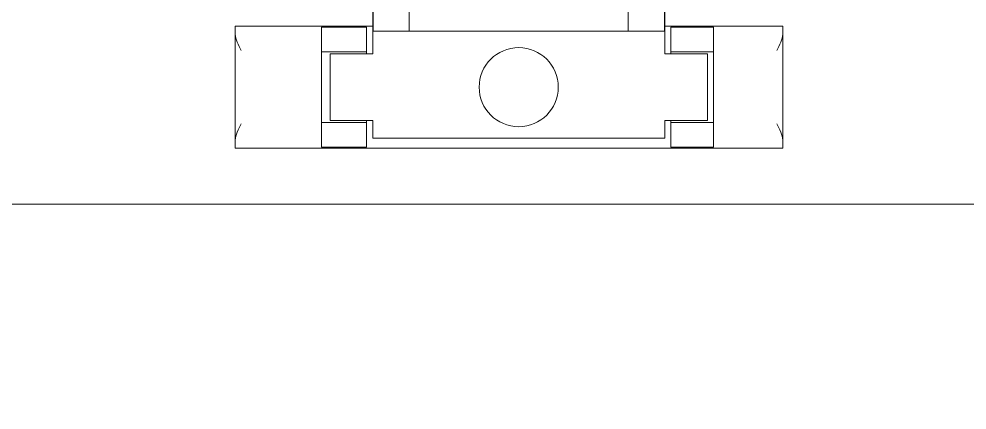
# Model space of a CAD drawing. Header units: millimetres. Extents: x 0 to 5940, y 0 to 4200.
# Drawn here: x 4497.6 to 4575.5, y 2837.1 to 2869.2 of the extents above; entities that cross this region are included whole.
import ezdxf

# ---------------------------------------------------------------- set-up
doc = ezdxf.new("R2010")
doc.units = ezdxf.units.MM
doc.header["$LTSCALE"] = 10
doc.layers.add('가시적인 것(ISO)', color=3, linetype='Continuous', lineweight=5, true_color=0x00ff00)
doc.layers.add('해치(ISO)', color=7, linetype='Continuous', lineweight=5)

msp = doc.modelspace()

# ---------------------------------------------------------------- hatches: boundary and pattern name
at = {"layer": '해치(ISO)'}
h = msp.add_hatch(dxfattribs=at)
h.set_pattern_fill('ANSI31', color=256, scale=254, angle=75.00018, style=0)
h.set_pattern_definition([(120.0002, (0, 0), (-27.49626, -15.87508), [])])
edge = h.paths.add_edge_path()
edge.add_line((4837.737, 3517.714), (4865.237, 3517.714))
edge.add_ellipse((4865.237, 3513.214), major_axis=(0, 4.5), ratio=1, start_angle=270, end_angle=360, ccw=False)
edge.add_line((4869.737, 3513.214), (4869.737, 3485.714))
edge.add_ellipse((4872.737, 3485.714), major_axis=(-3, 0), ratio=1, start_angle=0, end_angle=90)
edge.add_line((4872.737, 3482.714), (4874.737, 3482.714))
edge.add_line((4874.737, 3482.714), (4874.737, 3522.714))
edge.add_line((4874.737, 3522.714), (4834.737, 3522.714))
edge.add_line((4834.737, 3522.714), (4834.737, 3520.714))
edge.add_ellipse((4837.737, 3520.714), major_axis=(-3, 0), ratio=1, start_angle=0, end_angle=90)
edge = h.paths.add_edge_path()
edge.add_line((4079.337, 3482.714), (4081.337, 3482.714))
edge.add_ellipse((4081.337, 3485.714), major_axis=(0, -3), ratio=1, start_angle=0, end_angle=90)
edge.add_line((4084.337, 3485.714), (4084.337, 3513.214))
edge.add_ellipse((4088.837, 3513.214), major_axis=(-4.5, 0), ratio=1, start_angle=270, end_angle=360, ccw=False)
edge.add_line((4088.837, 3517.714), (4116.337, 3517.714))
edge.add_ellipse((4116.337, 3520.714), major_axis=(0, -3), ratio=1, start_angle=0, end_angle=90)
edge.add_line((4119.337, 3520.714), (4119.337, 3522.714))
edge.add_line((4119.337, 3522.714), (4079.337, 3522.714))
edge.add_line((4079.337, 3522.714), (4079.337, 3482.714))
edge = h.paths.add_edge_path()
edge.add_line((4079.337, 2817.314), (4079.337, 2777.314))
edge.add_line((4079.337, 2777.314), (4119.337, 2777.314))
edge.add_line((4119.337, 2777.314), (4119.337, 2779.314))
edge.add_ellipse((4116.337, 2779.314), major_axis=(3, 0), ratio=1, start_angle=0, end_angle=90)
edge.add_line((4116.337, 2782.314), (4088.576, 2782.314))
edge.add_ellipse((4088.576, 2786.814), major_axis=(0, -4.5), ratio=1, start_angle=269.50889, end_angle=360, ccw=False)
edge.add_line((4084.076, 2786.853), (4084.311, 2814.289))
edge.add_ellipse((4081.311, 2814.314), major_axis=(3, -0.026), ratio=1, start_angle=0, end_angle=90.49111)
edge.add_line((4081.311, 2817.314), (4079.337, 2817.314))
edge = h.paths.add_edge_path()
edge.add_line((4869.763, 2814.289), (4869.998, 2786.853))
edge.add_ellipse((4865.499, 2786.814), major_axis=(4.5, 0.039), ratio=1, start_angle=269.50889, end_angle=360, ccw=False)
edge.add_line((4865.499, 2782.314), (4837.737, 2782.314))
edge.add_ellipse((4837.737, 2779.314), major_axis=(0, 3), ratio=1, start_angle=0, end_angle=90)
edge.add_line((4834.737, 2779.314), (4834.737, 2777.314))
edge.add_line((4834.737, 2777.314), (4874.737, 2777.314))
edge.add_line((4874.737, 2777.314), (4874.737, 2817.314))
edge.add_line((4874.737, 2817.314), (4872.763, 2817.314))
edge.add_ellipse((4872.763, 2814.314), major_axis=(0, 3), ratio=1, start_angle=0, end_angle=90.49111)

# ---------------------------------------------------------------- linework, layer by layer
at = {"layer": '가시적인 것(ISO)'}
for p, q in [((4526.637, 2868.214), (4526.637, 2869.814)), ((4526.668, 2868.214), (4526.668, 2869.814)), ((4529.637, 2869.814), (4529.637, 2868.214)), ((4547.637, 2869.814), (4547.637, 2868.214)), ((4550.607, 2869.814), (4550.607, 2868.214)), ((4550.637, 2869.814), (4550.637, 2868.214)), ((4515.337, 2868.614), (4526.637, 2868.614)), ((4515.337, 2868.614), (4515.337, 2867.937)), ((4522.437, 2866.614), (4522.437, 2868.551)), ((4526.137, 2868.551), (4522.437, 2868.551)), ((4526.137, 2868.551), (4526.137, 2866.614)), ((4550.637, 2868.614), (4560.337, 2868.614)), ((4551.137, 2866.614), (4551.137, 2868.551)), ((4554.637, 2868.551), (4551.137, 2868.551)), ((4554.637, 2868.551), (4554.637, 2866.614)), ((4560.337, 2867.937), (4560.337, 2868.614)), ((4515.337, 2867.937), (4515.337, 2859.291)), ((4526.668, 2868.214), (4526.637, 2868.214)), ((4526.637, 2866.714), (4526.637, 2868.214)), ((4526.668, 2868.214), (4527.223, 2868.214)), ((4529.051, 2868.214), (4527.223, 2868.214)), ((4529.637, 2868.214), (4529.051, 2868.214)), ((4529.637, 2868.214), (4532.637, 2868.214)), ((4544.637, 2868.214), (4532.637, 2868.214)), ((4544.637, 2868.214), (4547.637, 2868.214)), ((4548.223, 2868.214), (4547.637, 2868.214)), ((4550.051, 2868.214), (4548.223, 2868.214)), ((4550.051, 2868.214), (4550.607, 2868.214)), ((4550.637, 2868.214), (4550.607, 2868.214)), ((4550.637, 2868.214), (4550.637, 2866.714)), ((4560.337, 2867.937), (4560.337, 2859.291)), ((4522.437, 2866.614), (4522.437, 2860.614)), ((4526.137, 2866.514), (4522.437, 2866.514)), ((4525.637, 2866.364), (4523.137, 2866.364)), ((4523.137, 2866.364), (4523.137, 2860.864)), ((4525.637, 2866.364), (4526.637, 2866.364)), ((4526.137, 2866.614), (4526.137, 2866.364)), ((4526.637, 2866.364), (4526.637, 2866.714)), ((4550.637, 2866.714), (4550.637, 2866.364)), ((4550.637, 2866.364), (4551.637, 2866.364)), ((4551.137, 2866.614), (4551.137, 2866.364)), ((4554.637, 2866.514), (4551.137, 2866.514)), ((4554.137, 2866.364), (4551.637, 2866.364)), ((4554.137, 2866.364), (4554.137, 2860.864)), ((4554.637, 2866.614), (4554.637, 2860.614)), ((4523.137, 2860.864), (4525.637, 2860.864)), ((4526.637, 2860.864), (4525.637, 2860.864)), ((4526.137, 2860.864), (4526.137, 2860.614)), ((4526.637, 2859.414), (4526.637, 2860.864)), ((4550.637, 2860.864), (4550.637, 2859.414)), ((4551.637, 2860.864), (4550.637, 2860.864)), ((4551.137, 2860.864), (4551.137, 2860.614)), ((4551.637, 2860.864), (4554.137, 2860.864)), ((4526.137, 2860.714), (4522.437, 2860.714)), ((4522.437, 2858.678), (4522.437, 2860.614)), ((4526.137, 2860.614), (4526.137, 2858.678)), ((4554.637, 2860.714), (4551.137, 2860.714)), ((4551.137, 2858.678), (4551.137, 2860.614)), ((4554.637, 2860.614), (4554.637, 2858.678)), ((4515.337, 2859.291), (4515.337, 2858.614)), ((4550.637, 2859.414), (4526.637, 2859.414)), ((4560.337, 2858.614), (4560.337, 2859.291)), ((4515.337, 2858.614), (4560.337, 2858.614)), ((4522.437, 2858.678), (4526.137, 2858.678)), ((4551.137, 2858.678), (4554.637, 2858.678)), ((4487.037, 2854.014), (4587.037, 2854.014))]:
    msp.add_line(p, q, dxfattribs=at)
msp.add_circle((4538.637, 2863.614), 3.25, dxfattribs=at)
for points, knots in [([(4515.837, 2866.614), (4515.726, 2866.837), (4515.605, 2867.077), (4515.412, 2867.534), (4515.337, 2867.75), (4515.337, 2867.937)], [0, 0, 0, 0, 0.0748193, 0.0748193, 0.1496386, 0.1496386, 0.1496386, 0.1496386]), ([(4560.337, 2867.937), (4560.337, 2867.75), (4560.262, 2867.534), (4560.07, 2867.077), (4559.949, 2866.837), (4559.837, 2866.614)], [0.3253911, 0.3253911, 0.3253911, 0.3253911, 0.4002104, 0.4002104, 0.4750297, 0.4750297, 0.4750297, 0.4750297]), ([(4515.337, 2859.291), (4515.337, 2859.478), (4515.412, 2859.694), (4515.605, 2860.151), (4515.726, 2860.391), (4515.837, 2860.614)], [0.3253911, 0.3253911, 0.3253911, 0.3253911, 0.4002104, 0.4002104, 0.4750297, 0.4750297, 0.4750297, 0.4750297]), ([(4559.837, 2860.614), (4559.949, 2860.391), (4560.07, 2860.151), (4560.262, 2859.694), (4560.337, 2859.478), (4560.337, 2859.291)], [0, 0, 0, 0, 0.0748193, 0.0748193, 0.1496386, 0.1496386, 0.1496386, 0.1496386])]:
    msp.add_open_spline(points, degree=3, knots=knots, dxfattribs=at)

doc.saveas('drawing.dxf')
